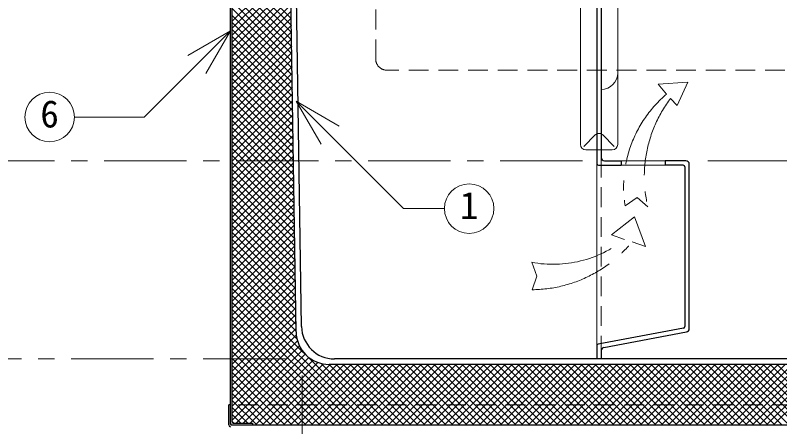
# Model space of a CAD drawing. Units: millimetres at full size, sheet at 1:15; details may follow other scales. Extents: x -3151 to 2924, y -2106 to 2109.
# Drawn here: x -2634 to -1939, y -1310 to -936 of the extents above; entities that cross this region are included whole.
import ezdxf
from ezdxf.enums import TextEntityAlignment as Align

# ---------------------------------------------------------------- set-up
doc = ezdxf.new("R2010")
doc.units = ezdxf.units.MM
doc.header["$LTSCALE"] = 15
for name, pattern in [('CHAIN1', [8, 5, -1, 1, -1]), ('DASHED1', [1.8, 1.2, -0.6]), ('DOUBLE_CHAIN1', [8.8, 5, -1, 0.6, -0.6, 0.6, -1])]:
    doc.linetypes.add(name, pattern=pattern)
doc.layers.add('0-0____1', color=7, linetype='Continuous', lineweight=9)
doc.layers.add('0-E_寸法', color=4, linetype='Continuous', lineweight=9)
doc.styles.add('ＭＳ ゴシック', font='')
doc.styles.get('ＭＳ ゴシック').set_extended_font_data('MS Gothic')

msp = doc.modelspace()

# ---------------------------------------------------------------- linework, layer by layer
at = {"layer": '0-0____1', "color": 5, "lineweight": 25}
for p, q in [((-2105.4, -549.83), (-2105.4, -1070.83)), ((-2101.4, -555.33), (-2101.4, -1065.33)), ((-2438.4, -1307.53), (-2438.4, -607.73)), ((-2436.8, -1305.93), (-2436.8, -606.93)), ((-2373.86, -1218.79), (-2383.25, -608.17)), ((-2378.78, -1223.79), (-2386.87, -698.33)), ((-2098.4, -1068.33), (-2083.4, -1068.33)), ((-2083.4, -1068.33), (-2083.4, -1072.33)), ((-2043.4, -1068.33), (-2043.4, -1072.33)), ((-2024.4, -1068.33), (-2043.4, -1068.33)), ((-2103.9, -1072.33), (-2083.4, -1072.33)), ((-2026.9, -1072.33), (-2043.4, -1072.33)), ((-2025.4, -1073.83), (-2025.4, -1218.76)), ((-2021.4, -1220.84), (-2021.4, -1071.33)), ((-2026.63, -1220.24), (-2104.18, -1234.78)), ((-2098.96, -1237.87), (-2023.85, -1223.78)), ((-2105.4, -1236.25), (-2105.4, -1248.33)), ((-2101.4, -1240.82), (-2101.4, -1248.33)), ((-1022.95, -1248.33), (-2343.86, -1248.33)), ((-1018.02, -1253.33), (-2348.79, -1253.33)), ((-2438.4, -1289.93), (-2440, -1289.93)), ((-2440, -1308.33), (-2440, -1289.93)), ((-2437.6, -1308.33), (-929.2, -1308.33)), ((-2436, -1306.73), (-2418.4, -1306.73)), ((-2418.4, -1306.73), (-2418.4, -1308.33))]:
    msp.add_line(p, q, dxfattribs=at)
at = {"layer": '0-0____1', "lineweight": 18}
for p, q in [((-2086.4, -988.33), (-2086.4, -552.33)), ((-2438.39, -950.03), (-2516.84, -1028.48)), ((-2438.39, -950.03), (-2477.36, -972.53)), ((-2438.39, -950.03), (-2460.89, -989)), ((-2378.59, -1014.17), (-2356.09, -1053.14)), ((-2378.59, -1014.17), (-2339.62, -1036.67)), ((-2580.35, -1028.48), (-2516.84, -1028.48)), ((-2083.4, -1068.33), (-2043.4, -1068.33)), ((-2105.4, -1070.83), (-2105.4, -1236.25)), ((-2083.4, -1072.33), (-2043.4, -1072.33))]:
    msp.add_line(p, q, dxfattribs=at)
at = {"layer": '0-0____1', "color": 4}
for p, q in [((-2120.4, -1053.33), (-2120.4, -598.33)), ((-2086.4, -1053.33), (-2086.4, -988.33)), ((-2117.2, -1055.13), (-2106.91, -1044.76)), ((-2089.61, -1055.13), (-2099.89, -1044.76)), ((-2115.4, -1058.33), (-2105.4, -1058.33)), ((-2091.4, -1058.33), (-2101.4, -1058.33))]:
    msp.add_line(p, q, dxfattribs=at)
at = {"layer": '0-0____1', "color": 4, "linetype": 'DASHED1'}
for p, q in [((-2306.4, -975.83), (-2306.4, -820.83)), ((-1070.4, -985.83), (-2296.4, -985.83)), ((-2101.4, -1058.33), (-2105.4, -1058.33)), ((-2101.4, -1065.33), (-2101.4, -1240.82)), ((-928.4, -1289.93), (-2438.4, -1289.93))]:
    msp.add_line(p, q, dxfattribs=at)
at = {"layer": '0-0____1', "color": 4, "linetype": 'DOUBLE_CHAIN1'}
for p, q in [((-2022.64, -996.82), (-2049.67, -998.44)), ((-2042.1, -1007.75), (-2049.67, -998.44)), ((-2079.75, -1109.05), (-2068.62, -1101.63)), ((-2059.07, -1110.11), (-2068.62, -1101.63)), ((-2091.95, -1135.57), (-2071.27, -1119.13)), ((-2080.28, -1139.81), (-2091.95, -1135.57)), ((-2164.61, -1160.5), (-2159.84, -1173.23)), ((-2164.08, -1185.42), (-2159.84, -1173.23))]:
    msp.add_line(p, q, dxfattribs=at)
at = {"layer": '0-0____1', "color": 4, "linetype": 'CHAIN1'}
for p, q in [((-2793.4, -1068.33), (-2118.4, -1068.33)), ((-2004.4, -1068.33), (-1838.4, -1068.33)), ((-2388.4, -1248.33), (-2793.4, -1248.33)), ((-2373.4, -1263.33), (-2373.4, -1563.33))]:
    msp.add_line(p, q, dxfattribs=at)
at = {"layer": '0-0____1', "color": 4, "linetype": 'DOUBLE_CHAIN1'}
for points in [[(-2038.38, -1011.46), (-2032.39, -1017.95), (-2022.64, -996.82)], [(-2073.39, -1141.93), (-2061.19, -1146.18), (-2071.27, -1119.13)]]:
    msp.add_lwpolyline(points, dxfattribs=at)
at = {"layer": '0-0____1', "lineweight": 18}
msp.add_lwpolyline([(-2378.59, -1014.17), (-2281.07, -1111.69), (-2243.98, -1111.69)], dxfattribs=at)
for centre in [(-2602.85, -1028.48), (-2221.48, -1111.69)]:
    msp.add_circle(centre, 22.5, dxfattribs=at)
at = {"layer": '0-0____1', "color": 4, "linetype": 'DASHED1'}
for centre, radius, start, end in [((-2296.4, -975.83), 10, 180, 270), ((-2103.4, -1048.33), 5, 66.42182, 113.57818)]:
    msp.add_arc(centre, radius, start, end, dxfattribs=at)
at = {"layer": '0-0____1', "lineweight": 18}
msp.add_arc((-2101.4, -988.33), 15, 270, 0, dxfattribs=at)
at = {"layer": '0-0____1', "color": 4, "linetype": 'DOUBLE_CHAIN1'}
for centre, radius, start, end in [((-1970.74, -1091.92), 110.35, 130.28848, 188.92853), ((-1944, -1082.74), 118.28, 142.93736, 193.37849), ((-2145.17, -1057.52), 104.8, 259.30878, 308.25441), ((-2165.4, -1066.38), 119.06, 270.63172, 320.60671)]:
    msp.add_arc(centre, radius, start, end, dxfattribs=at)
at = {"layer": '0-0____1', "color": 4}
for centre, start, end in [((-2103.4, -1048.33), 113.57818, 134.58732), ((-2103.4, -1048.33), 45.41268, 66.42182), ((-2115.4, -1053.33), 180, 270), ((-2091.4, -1053.33), 270, 0)]:
    msp.add_arc(centre, 5, start, end, dxfattribs=at)
at = {"layer": '0-0____1', "color": 5, "lineweight": 25}
for centre, radius, start, end in [((-2098.4, -1065.33), 3, 180, 270), ((-2024.4, -1071.33), 3, 0, 90), ((-2103.9, -1070.83), 1.5, 180, 270), ((-2026.9, -1073.83), 1.5, 0, 90), ((-2343.86, -1218.33), 30, 180.8814, 270), ((-2026.9, -1218.76), 1.5, 280.61966, 0), ((-2024.4, -1220.84), 3, 280.61966, 0), ((-2348.79, -1223.33), 30, 180.8814, 270), ((-2103.9, -1236.25), 1.5, 100.61966, 180), ((-2098.4, -1240.82), 3, 100.61966, 180), ((-2436, -1305.93), 0.8, 180, 270), ((-2438.4, -1308.33), 1.6, 180, 270), ((-2436.8, -1306.73), 1.6, 180, 270), ((-2437.6, -1307.53), 0.8, 180, 270)]:
    msp.add_arc(centre, radius, start, end, dxfattribs=at)
at = {"layer": '0-E_寸法'}
for p, q in [((-2436.8, -885.18), (-2383.17, -938.82)), ((-2436.8, -941.27), (-2383.94, -888.41)), ((-2436.8, -891.55), (-2383.07, -945.29)), ((-2436.8, -947.64), (-2383.84, -894.68)), ((-2436.8, -897.91), (-2382.97, -951.75)), ((-2436.8, -954), (-2383.75, -900.95)), ((-2436.8, -904.28), (-2382.87, -958.21)), ((-2436.8, -960.36), (-2383.65, -907.21)), ((-2436.8, -910.64), (-2382.77, -964.68)), ((-2436.8, -966.73), (-2383.56, -913.48)), ((-2436.8, -917), (-2382.67, -971.14)), ((-2436.8, -973.09), (-2383.46, -919.75)), ((-2436.8, -923.37), (-2382.57, -977.6)), ((-2436.8, -979.46), (-2383.36, -926.02)), ((-2436.8, -929.73), (-2382.47, -984.07)), ((-2436.8, -985.82), (-2383.27, -932.28)), ((-2436.8, -936.1), (-2382.37, -990.53)), ((-2436.8, -992.18), (-2383.17, -938.55)), ((-2436.8, -942.46), (-2382.27, -996.99)), ((-2436.8, -998.55), (-2383.07, -944.82)), ((-2436.8, -948.82), (-2382.17, -1003.46)), ((-2436.8, -1004.91), (-2382.98, -951.09)), ((-2436.8, -955.19), (-2382.07, -1009.92)), ((-2436.8, -1011.28), (-2382.88, -957.35)), ((-2436.8, -961.55), (-2381.97, -1016.38)), ((-2436.8, -1017.64), (-2382.78, -963.62)), ((-2436.8, -967.92), (-2381.87, -1022.85)), ((-2436.8, -1024), (-2382.69, -969.89)), ((-2436.8, -974.28), (-2381.77, -1029.31)), ((-2436.8, -1030.37), (-2382.59, -976.16)), ((-2436.8, -980.64), (-2381.67, -1035.77)), ((-2436.8, -1036.73), (-2382.49, -982.42)), ((-2436.8, -987.01), (-2381.57, -1042.24)), ((-2436.8, -1043.1), (-2382.4, -988.69)), ((-2436.8, -993.37), (-2381.48, -1048.7)), ((-2436.8, -1049.46), (-2382.3, -994.96)), ((-2436.8, -999.74), (-2381.38, -1055.16)), ((-2436.8, -1055.82), (-2382.21, -1001.23)), ((-2436.8, -1006.1), (-2381.28, -1061.63)), ((-2436.8, -1062.19), (-2382.11, -1007.49)), ((-2436.8, -1012.46), (-2381.18, -1068.09)), ((-2436.8, -1068.55), (-2382.01, -1013.76)), ((-2436.8, -1018.83), (-2381.08, -1074.55)), ((-2436.8, -1074.92), (-2381.92, -1020.03)), ((-2436.8, -1025.19), (-2380.98, -1081.02)), ((-2436.8, -1081.28), (-2381.82, -1026.3)), ((-2436.8, -1031.56), (-2380.88, -1087.48)), ((-2436.8, -1087.64), (-2381.72, -1032.56)), ((-2436.8, -1037.92), (-2380.78, -1093.94)), ((-2436.8, -1094.01), (-2381.63, -1038.83)), ((-2436.8, -1044.28), (-2380.68, -1100.41)), ((-2436.8, -1100.37), (-2381.53, -1045.1)), ((-2436.8, -1050.65), (-2380.58, -1106.87)), ((-2436.8, -1106.74), (-2381.43, -1051.37)), ((-2436.8, -1057.01), (-2380.48, -1113.33)), ((-2436.8, -1113.1), (-2381.34, -1057.63)), ((-2436.8, -1063.38), (-2380.38, -1119.8)), ((-2436.8, -1119.46), (-2381.24, -1063.9)), ((-2436.8, -1069.74), (-2380.28, -1126.26)), ((-2436.8, -1125.83), (-2381.14, -1070.17)), ((-2436.8, -1076.1), (-2380.18, -1132.72)), ((-2436.8, -1132.19), (-2381.05, -1076.44)), ((-2436.8, -1082.47), (-2380.08, -1139.19)), ((-2436.8, -1138.56), (-2380.95, -1082.7)), ((-2436.8, -1088.83), (-2379.98, -1145.65)), ((-2436.8, -1144.92), (-2380.86, -1088.97)), ((-2436.8, -1095.19), (-2379.88, -1152.11)), ((-2436.8, -1151.28), (-2380.76, -1095.24)), ((-2436.8, -1157.65), (-2380.66, -1101.51)), ((-2436.8, -1101.56), (-2379.78, -1158.58)), ((-2436.8, -1164.01), (-2380.57, -1107.77)), ((-2436.8, -1107.92), (-2379.69, -1165.04)), ((-2436.8, -1170.38), (-2380.47, -1114.04)), ((-2436.8, -1114.29), (-2379.59, -1171.5)), ((-2436.8, -1176.74), (-2380.37, -1120.31)), ((-2436.8, -1120.65), (-2379.49, -1177.97)), ((-2436.8, -1183.1), (-2380.28, -1126.58)), ((-2436.8, -1127.01), (-2379.39, -1184.43)), ((-2436.8, -1189.47), (-2380.18, -1132.84)), ((-2436.8, -1133.38), (-2379.29, -1190.89)), ((-2436.8, -1195.83), (-2380.08, -1139.11)), ((-2436.8, -1139.74), (-2379.19, -1197.36)), ((-2436.8, -1202.19), (-2379.99, -1145.38)), ((-2436.8, -1146.11), (-2379.09, -1203.82)), ((-2436.8, -1208.56), (-2379.89, -1151.65)), ((-2436.8, -1152.47), (-2378.99, -1210.28)), ((-2436.8, -1214.92), (-2379.79, -1157.91)), ((-2436.8, -1158.83), (-2378.89, -1216.75)), ((-2436.8, -1221.29), (-2379.7, -1164.18)), ((-2436.8, -1165.2), (-2378.79, -1223.21)), ((-2436.8, -1227.65), (-2379.6, -1170.45)), ((-2436.8, -1171.56), (-2377.93, -1230.44)), ((-2436.8, -1234.01), (-2379.51, -1176.72)), ((-2436.8, -1177.93), (-2306.4, -1308.33)), ((-2436.8, -1240.38), (-2379.41, -1182.98)), ((-2436.8, -1184.29), (-2312.77, -1308.33)), ((-2436.8, -1246.74), (-2379.31, -1189.25)), ((-2436.8, -1190.65), (-2319.13, -1308.33)), ((-2436.8, -1253.11), (-2379.22, -1195.52)), ((-2436.8, -1197.02), (-2325.5, -1308.33)), ((-2436.8, -1259.47), (-2379.12, -1201.79)), ((-2436.8, -1203.38), (-2331.86, -1308.33)), ((-2436.8, -1265.83), (-2379.02, -1208.05)), ((-2436.8, -1209.75), (-2338.22, -1308.33)), ((-2436.8, -1272.2), (-2378.93, -1214.32)), ((-2436.8, -1216.11), (-2344.59, -1308.33)), ((-2436.8, -1278.56), (-2378.83, -1220.59)), ((-2436.8, -1222.47), (-2350.95, -1308.33)), ((-2436.8, -1284.93), (-2378.59, -1226.72)), ((-2436.8, -1228.84), (-2357.32, -1308.33)), ((-2436.8, -1291.29), (-2377.51, -1231.99)), ((-2436.8, -1235.2), (-2363.68, -1308.33)), ((-2436.8, -1297.65), (-2375.71, -1236.56)), ((-2436.8, -1304.02), (-2373.34, -1240.56)), ((-2436.8, -1241.57), (-2370.04, -1308.33)), ((-2436.8, -1247.93), (-2376.41, -1308.33)), ((-2433.15, -1306.73), (-2370.47, -1244.05)), ((-2426.78, -1306.73), (-2367.12, -1247.07)), ((-2420.42, -1306.73), (-2363.28, -1249.59)), ((-2436.8, -1254.29), (-2382.77, -1308.33)), ((-2415.65, -1308.33), (-2358.9, -1251.57)), ((-2409.29, -1308.33), (-2353.86, -1252.89)), ((-2402.93, -1308.33), (-2347.93, -1253.33)), ((-2396.56, -1308.33), (-2341.56, -1253.33)), ((-2390.2, -1308.33), (-2335.2, -1253.33)), ((-2383.83, -1308.33), (-2328.83, -1253.33)), ((-2377.47, -1308.33), (-2322.47, -1253.33)), ((-2371.11, -1308.33), (-2316.11, -1253.33)), ((-2364.74, -1308.33), (-2309.74, -1253.33)), ((-2358.38, -1308.33), (-2303.38, -1253.33)), ((-2355.9, -1252.47), (-2300.04, -1308.33)), ((-2352.02, -1308.33), (-2297.02, -1253.33)), ((-2348.68, -1253.33), (-2293.68, -1308.33)), ((-2345.65, -1308.33), (-2290.65, -1253.33)), ((-2342.31, -1253.33), (-2287.31, -1308.33)), ((-2339.29, -1308.33), (-2284.29, -1253.33)), ((-2335.95, -1253.33), (-2280.95, -1308.33)), ((-2332.92, -1308.33), (-2277.92, -1253.33)), ((-2329.58, -1253.33), (-2274.58, -1308.33)), ((-2326.56, -1308.33), (-2271.56, -1253.33)), ((-2323.22, -1253.33), (-2268.22, -1308.33)), ((-2320.2, -1308.33), (-2265.2, -1253.33)), ((-2316.86, -1253.33), (-2261.86, -1308.33)), ((-2313.83, -1308.33), (-2258.83, -1253.33)), ((-2310.49, -1253.33), (-2255.49, -1308.33)), ((-2307.47, -1308.33), (-2252.47, -1253.33)), ((-2304.13, -1253.33), (-2249.13, -1308.33)), ((-2301.1, -1308.33), (-2246.1, -1253.33)), ((-2297.76, -1253.33), (-2242.76, -1308.33)), ((-2294.74, -1308.33), (-2239.74, -1253.33)), ((-2291.4, -1253.33), (-2236.4, -1308.33)), ((-2288.38, -1308.33), (-2233.38, -1253.33)), ((-2285.04, -1253.33), (-2230.04, -1308.33)), ((-2282.01, -1308.33), (-2227.01, -1253.33)), ((-2278.67, -1253.33), (-2223.67, -1308.33)), ((-2275.65, -1308.33), (-2220.65, -1253.33)), ((-2272.31, -1253.33), (-2217.31, -1308.33)), ((-2269.28, -1308.33), (-2214.28, -1253.33)), ((-2265.94, -1253.33), (-2210.94, -1308.33)), ((-2262.92, -1308.33), (-2207.92, -1253.33)), ((-2259.58, -1253.33), (-2204.58, -1308.33)), ((-2256.56, -1308.33), (-2201.56, -1253.33)), ((-2253.22, -1253.33), (-2198.22, -1308.33)), ((-2250.19, -1308.33), (-2195.19, -1253.33)), ((-2246.85, -1253.33), (-2191.85, -1308.33)), ((-2243.83, -1308.33), (-2188.83, -1253.33)), ((-2240.49, -1253.33), (-2185.49, -1308.33)), ((-2237.46, -1308.33), (-2182.46, -1253.33)), ((-2234.13, -1253.33), (-2179.13, -1308.33)), ((-2231.1, -1308.33), (-2176.1, -1253.33)), ((-2227.76, -1253.33), (-2172.76, -1308.33)), ((-2224.74, -1308.33), (-2169.74, -1253.33)), ((-2221.4, -1253.33), (-2166.4, -1308.33)), ((-2218.37, -1308.33), (-2163.37, -1253.33)), ((-2215.03, -1253.33), (-2160.03, -1308.33)), ((-2212.01, -1308.33), (-2157.01, -1253.33)), ((-2208.67, -1253.33), (-2153.67, -1308.33)), ((-2205.64, -1308.33), (-2150.64, -1253.33)), ((-2202.31, -1253.33), (-2147.31, -1308.33)), ((-2199.28, -1308.33), (-2144.28, -1253.33)), ((-2195.94, -1253.33), (-2140.94, -1308.33)), ((-2192.92, -1308.33), (-2137.92, -1253.33)), ((-2189.58, -1253.33), (-2134.58, -1308.33)), ((-2186.55, -1308.33), (-2131.55, -1253.33)), ((-2183.21, -1253.33), (-2128.21, -1308.33)), ((-2180.19, -1308.33), (-2125.19, -1253.33)), ((-2176.85, -1253.33), (-2121.85, -1308.33)), ((-2173.82, -1308.33), (-2118.82, -1253.33)), ((-2170.49, -1253.33), (-2115.49, -1308.33)), ((-2167.46, -1308.33), (-2112.46, -1253.33)), ((-2164.12, -1253.33), (-2109.12, -1308.33)), ((-2161.1, -1308.33), (-2106.1, -1253.33)), ((-2157.76, -1253.33), (-2102.76, -1308.33)), ((-2154.73, -1308.33), (-2099.73, -1253.33)), ((-2151.39, -1253.33), (-2096.39, -1308.33)), ((-2148.37, -1308.33), (-2093.37, -1253.33)), ((-2145.03, -1253.33), (-2090.03, -1308.33)), ((-2142, -1308.33), (-2087, -1253.33)), ((-2138.67, -1253.33), (-2083.67, -1308.33)), ((-2135.64, -1308.33), (-2080.64, -1253.33)), ((-2132.3, -1253.33), (-2077.3, -1308.33)), ((-2129.28, -1308.33), (-2074.28, -1253.33)), ((-2125.94, -1253.33), (-2070.94, -1308.33)), ((-2122.91, -1308.33), (-2067.91, -1253.33)), ((-2119.57, -1253.33), (-2064.57, -1308.33)), ((-2116.55, -1308.33), (-2061.55, -1253.33)), ((-2113.21, -1253.33), (-2058.21, -1308.33)), ((-2110.18, -1308.33), (-2055.18, -1253.33)), ((-2106.85, -1253.33), (-2051.85, -1308.33)), ((-2103.82, -1308.33), (-2048.82, -1253.33)), ((-2100.48, -1253.33), (-2045.48, -1308.33)), ((-2097.46, -1308.33), (-2042.46, -1253.33)), ((-2094.12, -1253.33), (-2039.12, -1308.33)), ((-2091.09, -1308.33), (-2036.09, -1253.33)), ((-2087.75, -1253.33), (-2032.75, -1308.33)), ((-2084.73, -1308.33), (-2029.73, -1253.33)), ((-2081.39, -1253.33), (-2026.39, -1308.33)), ((-2078.36, -1308.33), (-2023.36, -1253.33)), ((-2075.03, -1253.33), (-2020.03, -1308.33)), ((-2072, -1308.33), (-2017, -1253.33)), ((-2068.66, -1253.33), (-2013.66, -1308.33)), ((-2065.64, -1308.33), (-2010.64, -1253.33)), ((-2062.3, -1253.33), (-2007.3, -1308.33)), ((-2059.27, -1308.33), (-2004.27, -1253.33)), ((-2055.93, -1253.33), (-2000.93, -1308.33)), ((-2052.91, -1308.33), (-1997.91, -1253.33)), ((-2049.57, -1253.33), (-1994.57, -1308.33)), ((-2046.54, -1308.33), (-1991.54, -1253.33)), ((-2043.21, -1253.33), (-1988.21, -1308.33)), ((-2040.18, -1308.33), (-1985.18, -1253.33)), ((-2036.84, -1253.33), (-1981.84, -1308.33)), ((-2033.82, -1308.33), (-1978.82, -1253.33)), ((-2030.48, -1253.33), (-1975.48, -1308.33)), ((-2027.45, -1308.33), (-1972.45, -1253.33)), ((-2024.11, -1253.33), (-1969.11, -1308.33)), ((-2021.09, -1308.33), (-1966.09, -1253.33)), ((-2017.75, -1253.33), (-1962.75, -1308.33)), ((-2014.73, -1308.33), (-1959.73, -1253.33)), ((-2011.39, -1253.33), (-1956.39, -1308.33)), ((-2008.36, -1308.33), (-1953.36, -1253.33)), ((-2005.02, -1253.33), (-1950.02, -1308.33)), ((-2002, -1308.33), (-1947, -1253.33)), ((-1998.66, -1253.33), (-1943.66, -1308.33)), ((-1995.63, -1308.33), (-1940.63, -1253.33)), ((-1992.29, -1253.33), (-1937.29, -1308.33)), ((-1989.27, -1308.33), (-1934.27, -1253.33)), ((-1985.93, -1253.33), (-1930.93, -1308.33)), ((-1982.91, -1308.33), (-1927.91, -1253.33)), ((-1979.57, -1253.33), (-1924.57, -1308.33)), ((-1976.54, -1308.33), (-1921.54, -1253.33)), ((-1973.2, -1253.33), (-1918.2, -1308.33)), ((-1970.18, -1308.33), (-1915.18, -1253.33)), ((-1966.84, -1253.33), (-1911.84, -1308.33)), ((-1963.81, -1308.33), (-1908.81, -1253.33)), ((-1960.47, -1253.33), (-1905.47, -1308.33)), ((-1957.45, -1308.33), (-1902.45, -1253.33)), ((-1954.11, -1253.33), (-1899.11, -1308.33)), ((-1951.09, -1308.33), (-1896.09, -1253.33)), ((-1947.75, -1253.33), (-1892.75, -1308.33)), ((-1944.72, -1308.33), (-1889.72, -1253.33)), ((-1941.38, -1253.33), (-1886.38, -1308.33)), ((-2436.8, -1260.66), (-2389.14, -1308.33)), ((-2436.8, -1267.02), (-2395.5, -1308.33)), ((-2436.8, -1273.39), (-2401.86, -1308.33)), ((-2436.8, -1279.75), (-2408.23, -1308.33)), ((-2436.8, -1286.11), (-2414.59, -1308.33)), ((-2436.8, -1292.48), (-2422.56, -1306.73)), ((-2436.8, -1298.84), (-2428.92, -1306.73)), ((-2436.8, -1305.21), (-2435.28, -1306.73))]:
    msp.add_line(p, q, dxfattribs=at)

# ---------------------------------------------------------------- texts
at = {"layer": '0-0____1', "style": 'ＭＳ ゴシック'}
for s, p in [('6', (-2611.29, -1045.35)), ('1', (-2229.92, -1128.56))]:
    msp.add_text(s, height=24.74, dxfattribs=at).set_placement(p, align=Align.BOTTOM_LEFT)

doc.saveas('drawing.dxf')
